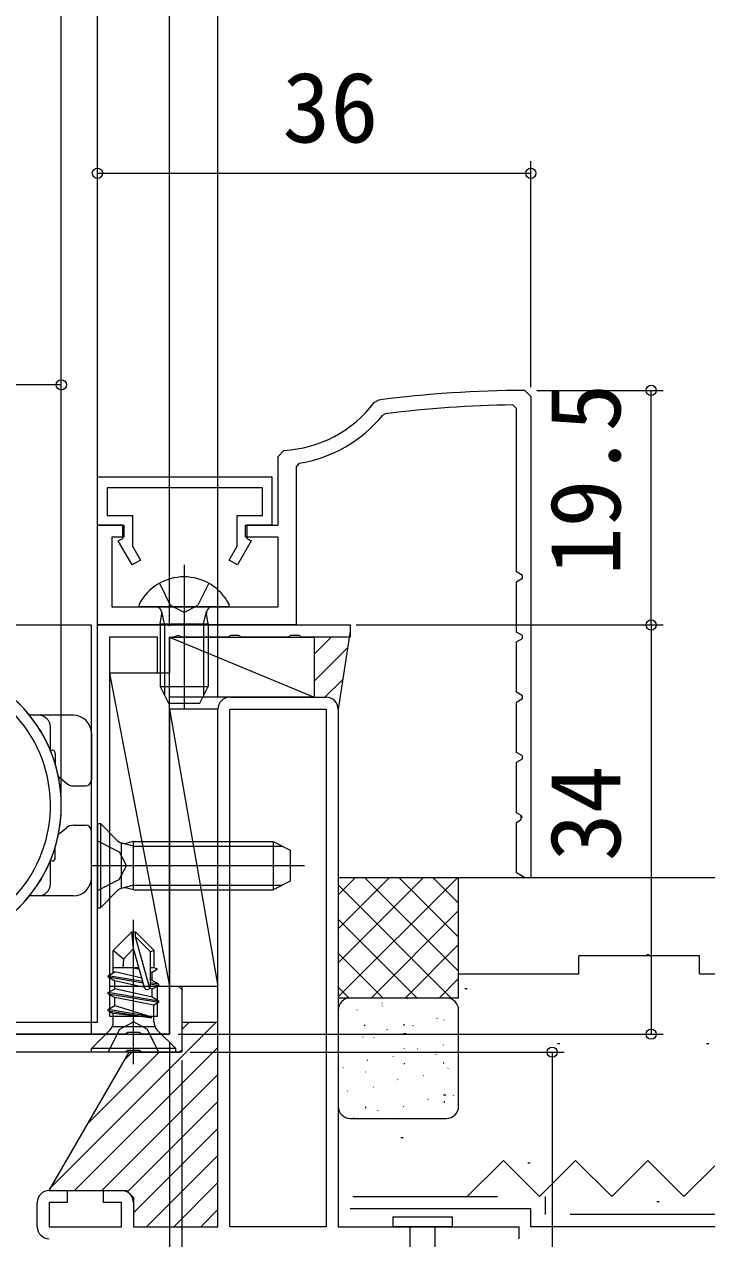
# Model space of a CAD drawing. Units: millimetres, scale not verified. Extents: x -1682 to -692, y -1188 to 424.
# Drawn here: x -894.4 to -837.1, y -220.2 to -119.3 of the extents above; entities that cross this region are included whole.
import ezdxf
from ezdxf.enums import TextEntityAlignment as Align

# ---------------------------------------------------------------- set-up
doc = ezdxf.new("R2010")
doc.units = ezdxf.units.MM
doc.header["$LTSCALE"] = 4
for name, pattern in [('CHAIN2', [12, 9, -1, 1, -1]), ('DASHED3', [4, 3, -1]), ('DOUBLE_CHAIN2', [12.8, 9, -1, 0.6, -0.6, 0.6, -1])]:
    doc.linetypes.add(name, pattern=pattern)
for name, color, linetype, lineweight in [('0-3_YKK_11', 7, 'Continuous', 9), ('0-4_YKK_11E', 4, 'Continuous', 9), ('0-5_YKK_12', 2, 'Continuous', 9), ('0-6_YKK_13', 4, 'Continuous', 9), ('0-7_YKK_D', 6, 'Continuous', 9), ('0-8_YSS_K', 3, 'Continuous', 9)]:
    doc.layers.add(name, color=color, linetype=linetype, lineweight=lineweight)
doc.styles.add('ＭＳ ゴシック', font='')
doc.styles.get('ＭＳ ゴシック').set_extended_font_data('MS Gothic')

msp = doc.modelspace()

# ---------------------------------------------------------------- linework, layer by layer
at = {"layer": '0-3_YKK_11'}
for p, q in [((-852.874, -149.721), (-852.372, -150.221)), ((-852.372, -150.221), (-852.372, -190.22)), ((-865.373, -150.721), (-865.036, -150.525)), ((-853.572, -151.231), (-853.876, -150.932)), ((-853.572, -164.816), (-853.572, -151.231)), ((-864.475, -151.664), (-864.672, -151.773)), ((-873.372, -155.208), (-872.896, -154.709)), ((-873.372, -160.92), (-873.372, -155.208)), ((-871.619, -155.782), (-871.872, -156.078)), ((-871.872, -156.078), (-871.872, -169.22)), ((-888.372, -160.92), (-888.372, -156.92)), ((-888.372, -156.92), (-873.872, -156.92)), ((-873.872, -156.92), (-873.872, -160.92)), ((-887.572, -157.82), (-887.572, -160.12)), ((-874.672, -157.82), (-887.572, -157.82)), ((-874.672, -160.12), (-874.672, -157.82)), ((-887.572, -160.12), (-885.472, -160.12)), ((-885.472, -160.12), (-885.472, -162.667)), ((-876.772, -160.12), (-874.672, -160.12)), ((-876.772, -162.667), (-876.772, -160.12)), ((-886.272, -160.92), (-888.372, -160.92)), ((-888.372, -160.92), (-886.172, -160.92)), ((-888.372, -169.22), (-888.372, -160.92)), ((-886.272, -162.02), (-886.272, -160.92)), ((-886.172, -160.92), (-886.172, -161.92)), ((-876.072, -160.92), (-873.372, -160.92)), ((-876.072, -161.92), (-876.072, -160.92)), ((-875.972, -160.92), (-875.972, -162.02)), ((-873.872, -160.92), (-875.972, -160.92)), ((-887.172, -161.92), (-887.172, -167.72)), ((-886.172, -161.92), (-887.172, -161.92)), ((-886.645, -162.236), (-886.272, -162.02)), ((-885.499, -164.22), (-886.645, -162.236)), ((-875.599, -162.236), (-876.744, -164.22)), ((-873.372, -161.92), (-876.072, -161.92)), ((-875.972, -162.02), (-875.599, -162.236)), ((-873.372, -167.72), (-873.372, -161.92)), ((-885.472, -162.667), (-884.807, -163.82)), ((-877.437, -163.82), (-876.772, -162.667)), ((-884.807, -163.82), (-885.499, -164.22)), ((-876.744, -164.22), (-877.437, -163.82)), ((-853.072, -165.105), (-853.572, -164.816)), ((-853.572, -165.624), (-853.072, -165.335)), ((-853.072, -165.335), (-853.072, -165.105)), ((-853.572, -169.816), (-853.572, -165.624)), ((-887.172, -167.72), (-873.372, -167.72)), ((-888.372, -169.22), (-867.372, -169.22)), ((-888.372, -202.22), (-888.372, -169.22)), ((-871.872, -169.22), (-888.372, -169.22)), ((-867.372, -169.22), (-867.372, -170.22)), ((-887.372, -170.22), (-887.372, -201.72)), ((-883.372, -170.22), (-887.372, -170.22)), ((-883.372, -173.22), (-883.372, -170.22)), ((-881.644, -170.091), (-882.372, -170.32)), ((-882.372, -170.32), (-882.372, -173.22)), ((-881.398, -170.22), (-881.644, -170.091)), ((-877.546, -170.22), (-881.398, -170.22)), ((-877.3, -170.091), (-877.546, -170.22)), ((-876.644, -170.091), (-877.3, -170.091)), ((-876.397, -170.22), (-876.644, -170.091)), ((-872.546, -170.22), (-876.397, -170.22)), ((-872.3, -170.091), (-872.546, -170.22)), ((-871.644, -170.091), (-872.3, -170.091)), ((-871.398, -170.22), (-871.644, -170.091)), ((-867.372, -170.22), (-871.398, -170.22)), ((-853.072, -170.105), (-853.572, -169.816)), ((-853.572, -170.624), (-853.072, -170.335)), ((-853.072, -170.335), (-853.072, -170.105)), ((-853.572, -174.816), (-853.572, -170.624)), ((-882.372, -173.22), (-883.372, -173.22)), ((-853.072, -175.105), (-853.572, -174.816)), ((-853.572, -175.624), (-853.072, -175.336)), ((-853.072, -175.336), (-853.072, -175.105)), ((-853.572, -179.816), (-853.572, -175.624)), ((-853.072, -180.105), (-853.572, -179.816)), ((-853.572, -180.624), (-853.072, -180.335)), ((-853.572, -184.816), (-853.572, -180.624)), ((-853.072, -180.335), (-853.072, -180.105)), ((-853.172, -185.047), (-853.572, -184.816)), ((-853.572, -185.624), (-853.172, -185.393)), ((-853.572, -189.816), (-853.572, -185.624)), ((-853.172, -185.393), (-853.172, -185.047)), ((-853.072, -185.22), (-853.172, -185.047)), ((-852.872, -190.22), (-853.572, -189.816)), ((-852.372, -190.22), (-852.872, -190.22)), ((-883.372, -199.22), (-882.372, -199.22)), ((-883.372, -201.72), (-883.372, -199.22)), ((-882.372, -199.22), (-882.372, -203.22)), ((-882.372, -199.22), (-881.372, -199.22)), ((-882.372, -203.22), (-882.372, -199.22)), ((-881.372, -199.22), (-881.372, -204.72)), ((-887.372, -201.72), (-883.372, -201.72)), ((-895.372, -202.22), (-888.372, -202.22)), ((-903.372, -203.22), (-882.372, -203.22)), ((-886.043, -203.22), (-902.372, -203.22)), ((-885.851, -203.077), (-886.043, -203.22)), ((-884.893, -203.077), (-885.851, -203.077)), ((-884.701, -203.22), (-884.893, -203.077)), ((-882.372, -203.22), (-884.701, -203.22)), ((-886.043, -204.72), (-902.372, -204.72)), ((-885.851, -204.577), (-886.043, -204.72)), ((-884.893, -204.577), (-885.851, -204.577)), ((-884.701, -204.72), (-884.893, -204.577)), ((-881.372, -204.72), (-884.701, -204.72))]:
    msp.add_line(p, q, dxfattribs=at)
at = {"layer": '0-3_YKK_11', "color": 5}
msp.add_line((-881.672, -199.22), (-881.372, -199.52), dxfattribs=at)
at = {"layer": '0-3_YKK_11'}
for centre, radius, start, end in [((-852.372, -249.72), 100, 90.28792, 97.27554), ((-873.372, -144.72), 10, 272.72939, 323.12247), ((-852.372, -249.72), 98.8, 90.87257, 97.03662), ((-873.372, -144.72), 11.2, 279.00505, 320.96974), ((-903.372, -184.22), 12, 269.99998, 90), ((-903.372, -184.22), 11.1, 277.76704, 90)]:
    msp.add_arc(centre, radius, start, end, dxfattribs=at)
at = {"layer": '0-4_YKK_11E'}
for p, q in [((-877.372, -175.22), (-871.973, -175.22)), ((-871.973, -175.22), (-869.372, -175.22)), ((-878.372, -219.22), (-878.372, -176.22)), ((-877.372, -176.22), (-871.973, -176.22)), ((-877.372, -219.22), (-877.372, -176.22)), ((-871.973, -176.22), (-869.372, -176.22)), ((-869.372, -176.22), (-869.372, -219.22)), ((-868.372, -176.22), (-868.372, -219.22)), ((-892.372, -216.22), (-890.872, -216.22)), ((-890.872, -216.22), (-890.872, -217.22)), ((-887.872, -216.22), (-886.372, -216.22)), ((-887.872, -217.22), (-887.872, -216.22)), ((-893.372, -219.22), (-893.372, -217.22)), ((-892.372, -217.22), (-892.372, -219.22)), ((-890.872, -217.22), (-892.372, -217.22)), ((-886.372, -217.22), (-887.872, -217.22)), ((-886.372, -219.22), (-886.372, -217.22)), ((-885.372, -217.22), (-885.372, -219.22)), ((-892.372, -219.22), (-886.372, -219.22)), ((-885.372, -219.22), (-878.372, -219.22)), ((-872.337, -219.22), (-877.372, -219.22)), ((-869.372, -219.22), (-872.337, -219.22)), ((-868.372, -219.22), (-853.372, -219.22)), ((-853.372, -219.22), (-853.372, -220.22))]:
    msp.add_line(p, q, dxfattribs=at)
for centre, start, end in [((-877.372, -176.22), 90.00002, 180), ((-869.372, -176.22), 359.99997, 90.00002), ((-892.372, -217.22), 89.9991, 180), ((-886.372, -217.22), 359.99997, 90.00002), ((-892.372, -219.22), 180.00087, 269.99998)]:
    msp.add_arc(centre, 1, start, end, dxfattribs=at)
at = {"layer": '0-5_YKK_12'}
for p, q in [((-888.872, -169.224), (-902.83, -169.224)), ((-888.872, -203.224), (-888.872, -169.224)), ((-903.372, -202.22), (-888.872, -202.22)), ((-953.371, -203.22), (-888.872, -203.22))]:
    msp.add_line(p, q, dxfattribs=at)
at = {"layer": '0-6_YKK_13', "linetype": 'CHAIN2'}
for p, q in [((-881.172, -164.22), (-881.172, -176.208)), ((-885.372, -205.72), (-885.372, -193.72))]:
    msp.add_line(p, q, dxfattribs=at)
at = {"layer": '0-6_YKK_13', "linetype": 'DASHED3'}
for p, q in [((-883.222, -165.754), (-882.317, -167.569)), ((-879.122, -165.754), (-880.027, -167.569)), ((-881.172, -168.178), (-882.317, -167.569)), ((-881.172, -168.178), (-880.027, -167.569)), ((-888.372, -187.17), (-886.557, -188.075)), ((-886.557, -188.075), (-885.948, -189.22)), ((-887.472, -204.72), (-886.517, -202.805)), ((-886.517, -202.805), (-885.372, -202.196)), ((-884.227, -202.805), (-885.372, -202.196)), ((-883.272, -204.72), (-884.227, -202.805))]:
    msp.add_line(p, q, dxfattribs=at)
at = {"layer": '0-6_YKK_13'}
for p, q in [((-877.576, -167.72), (-884.768, -167.72)), ((-883.172, -169.12), (-883.027, -168.308)), ((-882.793, -169.12), (-883.033, -168.105)), ((-879.551, -169.12), (-879.311, -168.105)), ((-879.172, -169.12), (-879.316, -168.308)), ((-883.172, -169.12), (-883.172, -174.32)), ((-883.172, -169.12), (-879.172, -169.12)), ((-882.793, -169.12), (-882.793, -175.078)), ((-879.551, -169.12), (-879.551, -175.078)), ((-879.172, -169.12), (-879.172, -174.32)), ((-882.372, -175.22), (-882.372, -170.22)), ((-882.372, -170.22), (-870.372, -170.22)), ((-882.372, -170.22), (-870.372, -175.22)), ((-870.372, -170.22), (-870.372, -175.22)), ((-887.372, -173.22), (-887.372, -199.22)), ((-882.372, -173.22), (-887.372, -173.22)), ((-887.372, -173.22), (-882.372, -199.22)), ((-882.372, -199.22), (-882.372, -173.22)), ((-883.172, -174.32), (-882.472, -175.72)), ((-883.172, -174.32), (-879.172, -174.32)), ((-879.872, -175.72), (-879.172, -174.32)), ((-870.372, -175.22), (-882.372, -175.22)), ((-882.472, -175.72), (-879.872, -175.72)), ((-882.372, -176.22), (-882.372, -199.22)), ((-878.372, -176.22), (-882.372, -176.22)), ((-882.372, -176.22), (-878.372, -199.22)), ((-878.372, -199.22), (-878.372, -176.22)), ((-890.372, -176.723), (-894.004, -176.723)), ((-892.272, -179.663), (-892.272, -177.723)), ((-888.872, -178.223), (-888.872, -181.597)), ((-892.086, -179.61), (-892.129, -179.615)), ((-891.872, -179.898), (-891.872, -180.795)), ((-888.872, -181.597), (-888.872, -182.098)), ((-891.512, -181.897), (-890.95, -182.366)), ((-890.372, -182.597), (-889.872, -182.597)), ((-889.872, -182.597), (-889.373, -182.598)), ((-891.512, -186.548), (-890.95, -186.079)), ((-890.372, -185.848), (-889.872, -185.848)), ((-889.872, -185.848), (-889.373, -185.848)), ((-888.872, -186.848), (-888.872, -186.348)), ((-888.372, -185.72), (-888.122, -185.72)), ((-888.372, -185.72), (-888.372, -192.72)), ((-888.122, -185.72), (-888.122, -192.72)), ((-888.122, -185.72), (-886.692, -187.15)), ((-891.872, -188.548), (-891.872, -187.65)), ((-888.872, -190.223), (-888.872, -186.848)), ((-886.372, -191.095), (-886.372, -187.345)), ((-885.372, -187.599), (-886.322, -187.36)), ((-885.372, -187.22), (-885.932, -187.36)), ((-885.372, -191.22), (-885.372, -187.22)), ((-885.372, -187.22), (-873.772, -187.22)), ((-885.372, -187.599), (-873.014, -187.599)), ((-873.772, -187.22), (-872.372, -187.92)), ((-873.772, -187.22), (-873.772, -191.22)), ((-872.372, -187.92), (-872.372, -190.52)), ((-892.272, -190.723), (-892.272, -188.782)), ((-892.086, -188.835), (-892.129, -188.83)), ((-871.185, -189.22), (-888.872, -189.22)), ((-872.372, -190.52), (-873.772, -191.22)), ((-890.372, -191.723), (-894.004, -191.723)), ((-888.122, -192.72), (-886.692, -191.29)), ((-885.372, -190.841), (-886.322, -191.08)), ((-885.372, -191.22), (-885.932, -191.08)), ((-885.372, -190.841), (-873.014, -190.841)), ((-885.372, -191.22), (-873.772, -191.22)), ((-888.372, -192.72), (-888.122, -192.72)), ((-885.522, -194.72), (-887.072, -196.27)), ((-885.372, -196.091), (-885.522, -194.72)), ((-885.522, -194.72), (-885.222, -194.72)), ((-885.372, -196.091), (-885.372, -194.72)), ((-885.222, -194.72), (-883.672, -196.27)), ((-885.222, -195.144), (-885.222, -194.72)), ((-884.021, -199.419), (-885.222, -195.144)), ((-883.972, -196.394), (-885.222, -195.144)), ((-886.2, -197.001), (-887.072, -196.27)), ((-887.072, -198.139), (-887.072, -196.27)), ((-885.372, -196.091), (-886.2, -197.001)), ((-884.461, -199.334), (-885.372, -196.091)), ((-883.672, -196.27), (-883.972, -196.394)), ((-883.972, -199.272), (-883.972, -196.394)), ((-883.672, -197.72), (-883.672, -196.27)), ((-884.916, -197.72), (-887.072, -197.72)), ((-886.2, -197.001), (-886.272, -197.72)), ((-884.88, -197.849), (-885.45, -197.72)), ((-883.672, -197.72), (-883.972, -197.72)), ((-883.372, -197.828), (-883.672, -197.72)), ((-887.472, -198.37), (-886.922, -198.052)), ((-887.472, -198.47), (-887.472, -198.37)), ((-884.597, -198.849), (-887.472, -198.37)), ((-887.472, -198.47), (-886.922, -198.787)), ((-887.472, -198.47), (-884.568, -198.954)), ((-884.679, -198.559), (-886.922, -198.052)), ((-884.458, -199.344), (-886.922, -198.787)), ((-886.922, -199.452), (-886.922, -198.787)), ((-883.822, -198.087), (-883.972, -198.054)), ((-883.822, -198.752), (-883.972, -198.719)), ((-883.372, -197.828), (-883.822, -198.087)), ((-883.822, -198.752), (-883.822, -198.087)), ((-883.272, -199.07), (-883.822, -198.752)), ((-887.472, -199.77), (-886.922, -199.452)), ((-887.472, -199.87), (-887.472, -199.77)), ((-883.272, -200.47), (-887.472, -199.77)), ((-887.372, -199.22), (-882.372, -199.22)), ((-883.822, -200.152), (-886.922, -199.452)), ((-883.822, -199.487), (-884.037, -199.439)), ((-883.272, -199.07), (-883.972, -198.953)), ((-883.972, -199.053), (-883.272, -199.17)), ((-883.272, -199.17), (-883.822, -199.487)), ((-883.822, -200.152), (-883.822, -199.487)), ((-883.272, -199.17), (-883.272, -199.07)), ((-882.372, -199.22), (-878.372, -199.22)), ((-887.472, -199.87), (-886.922, -200.187)), ((-887.472, -199.87), (-883.272, -200.57)), ((-883.692, -200.812), (-886.922, -200.187)), ((-886.922, -200.852), (-886.922, -200.187)), ((-883.272, -200.47), (-883.822, -200.152)), ((-883.272, -200.57), (-883.692, -200.812)), ((-883.692, -202.186), (-883.692, -200.812)), ((-883.272, -200.57), (-883.272, -200.47)), ((-883.872, -201.77), (-887.472, -201.17)), ((-887.472, -201.27), (-887.052, -201.512)), ((-887.472, -201.27), (-883.872, -201.87)), ((-883.872, -201.87), (-887.052, -201.512)), ((-887.052, -202.186), (-887.052, -201.512)), ((-886.922, -200.852), (-883.872, -201.77)), ((-883.872, -201.87), (-883.872, -201.77)), ((-888.872, -204.42), (-887.345, -202.893)), ((-881.872, -204.42), (-883.399, -202.893)), ((-881.872, -204.42), (-888.872, -204.42)), ((-888.872, -204.72), (-888.872, -204.42)), ((-881.872, -204.72), (-888.872, -204.72)), ((-881.872, -204.72), (-881.872, -204.42))]:
    msp.add_line(p, q, dxfattribs=at)
at = {"layer": '0-6_YKK_13', "linetype": 'DOUBLE_CHAIN2'}
msp.add_line((-883.602, -202.6), (-887.142, -202.6), dxfattribs=at)
at = {"layer": '0-6_YKK_13'}
for points in [[(-892.272, -179.674), (-892.234, -179.642), (-892.129, -179.615)], [(-892.272, -188.771), (-892.234, -188.803), (-892.129, -188.83)], [(-887.472, -201.27), (-887.472, -201.17), (-886.922, -200.852)]]:
    msp.add_lwpolyline(points, dxfattribs=at)
at = {"layer": '0-6_YKK_13', "linetype": 'DASHED3'}
msp.add_lwpolyline([(-888.372, -191.27), (-886.557, -190.365), (-885.948, -189.22)], dxfattribs=at)
at = {"layer": '0-6_YKK_13'}
for centre, radius, start, end in [((-881.172, -169.42), 4.2, 27.28096, 152.71902), ((-884.768, -167.566), 0.154, 152.71902, 270), ((-877.576, -167.566), 0.154, 270, 27.28096), ((-883.52, -168.22), 0.5, 349.90904, 90), ((-878.824, -168.22), 0.5, 90, 190.09094), ((-903.372, -184.22), 12, 270, 90), ((-893.272, -177.723), 1, 0, 90), ((-890.372, -178.223), 1.5, 0, 90), ((-892.172, -179.898), 0.3, 0, 73.44794), ((-890.872, -181.129), 1, 180, 180.0121), ((-890.872, -181.129), 1, 221.52106, 230.19443), ((-890.31, -181.598), 1, 230.19443, 266.4425), ((-889.372, -182.098), 0.5, 270, 0), ((-890.872, -187.316), 1, 129.80556, 138.47893), ((-890.31, -186.848), 1, 93.55748, 129.80556), ((-889.372, -186.348), 0.5, 0, 90), ((-890.872, -187.316), 1, 179.98788, 180), ((-886.127, -186.584), 0.8, 225, 284.03624), ((-892.172, -188.548), 0.3, 286.55205, 0), ((-893.272, -190.723), 1, 270, 0), ((-890.372, -190.223), 1.5, 270, 0), ((-886.127, -191.856), 0.8, 75.96375, 135), ((-884.22, -199.272), 0.248, 194.47066, 0), ((-888.052, -202.186), 1, 314.99998, 0), ((-882.692, -202.186), 1, 180, 225)]:
    msp.add_arc(centre, radius, start, end, dxfattribs=at)
at = {"layer": '0-7_YKK_D'}
for p, q in [((-878.372, -175.22), (-878.373, -81.015)), ((-882.372, -169.32), (-882.373, -93.015)), ((-882.372, -169.32), (-882.372, -93.015)), ((-878.372, -175.22), (-878.372, -93.015)), ((-891.372, -183.12), (-891.372, -105.02)), ((-891.372, -183.12), (-891.372, -105.02)), ((-888.372, -168.72), (-888.372, -105.02)), ((-888.371, -168.688), (-888.371, -105.02)), ((-882.372, -169.32), (-882.372, -105.02)), ((-888.372, -156.22), (-888.372, -130.684)), ((-852.372, -149.451), (-852.372, -130.684)), ((-888.372, -131.684), (-852.372, -131.684)), ((-891.372, -183.22), (-891.372, -148.27)), ((-891.372, -149.27), (-923.372, -149.27)), ((-851.874, -149.721), (-841.372, -149.721)), ((-842.372, -169.22), (-842.372, -149.721)), ((-866.872, -169.22), (-841.372, -169.22)), ((-866.872, -169.22), (-841.372, -169.22)), ((-842.372, -169.22), (-842.372, -203.22)), ((-881.672, -203.22), (-841.372, -203.22)), ((-882.372, -203.92), (-882.372, -232.372)), ((-880.672, -204.72), (-849.596, -204.72)), ((-850.596, -204.72), (-850.596, -279.72)), ((-881.372, -205.42), (-881.371, -327.716)), ((-881.372, -205.422), (-881.372, -244.22)), ((-881.372, -205.422), (-881.372, -244.22))]:
    msp.add_line(p, q, dxfattribs=at)
for centre in [(-888.372, -131.684), (-852.372, -131.684), (-891.372, -149.27), (-842.372, -149.721), (-842.372, -169.22), (-842.372, -169.22), (-842.372, -203.22), (-850.596, -204.72)]:
    msp.add_circle(centre, 0.425, dxfattribs=at)
at = {"layer": '0-8_YSS_K'}
for p, q in [((-870.372, -171.633), (-868.959, -170.22)), ((-867.372, -169.72), (-868.372, -176.22)), ((-870.372, -173.878), (-867.582, -171.089)), ((-869.469, -175.22), (-867.991, -173.742)), ((-861.303, -190.22), (-868.403, -197.319)), ((-866.96, -190.22), (-868.371, -191.631)), ((-864.132, -190.22), (-868.371, -194.459)), ((-858.475, -190.22), (-868.371, -200.116)), ((-858.371, -190.22), (-868.371, -190.22)), ((-866.147, -190.22), (-858.371, -197.995)), ((-863.318, -190.22), (-858.371, -195.167)), ((-860.49, -190.22), (-858.371, -192.339)), ((-858.371, -200.22), (-858.371, -190.22)), ((-858.371, -198.22), (-858.371, -190.22)), ((-837.098, -190.22), (-858.371, -190.22)), ((-868.371, -190.824), (-858.975, -200.22)), ((-868.371, -193.652), (-861.803, -200.22)), ((-858.371, -192.944), (-865.647, -200.22)), ((-858.371, -195.773), (-862.818, -200.22)), ((-868.371, -196.481), (-864.632, -200.22)), ((-848.371, -198.22), (-848.371, -196.72)), ((-842.734, -196.594), (-842.534, -196.594)), ((-858.371, -198.601), (-859.99, -200.22)), ((-858.371, -198.22), (-848.371, -198.22)), ((-838.371, -198.22), (-837.098, -198.22)), ((-868.371, -199.309), (-867.46, -200.22)), ((-857.863, -199.416), (-857.663, -199.416)), ((-858.371, -200.22), (-868.371, -200.22)), ((-859.371, -200.22), (-867.37, -200.22)), ((-864.734, -200.654), (-864.731, -200.644)), ((-862.667, -200.291), (-862.64, -200.249)), ((-868.37, -201.22), (-868.37, -209.22)), ((-866.825, -201.234), (-866.798, -201.192)), ((-864.697, -200.907), (-864.67, -200.865)), ((-862.107, -201.181), (-862.104, -201.171)), ((-858.371, -209.22), (-858.371, -201.22)), ((-892.185, -215.897), (-878.508, -202.22)), ((-881.372, -202.839), (-880.753, -202.22)), ((-881.372, -202.22), (-881.372, -204.539)), ((-881.372, -202.22), (-878.372, -202.22)), ((-878.372, -219.22), (-878.372, -202.22)), ((-867.945, -202.619), (-867.943, -202.609)), ((-866.163, -202.543), (-866.164, -202.444)), ((-864.309, -202.849), (-864.282, -202.807)), ((-862.896, -202.496), (-862.898, -202.396)), ((-862.181, -202.523), (-862.154, -202.481)), ((-860.151, -201.907), (-860.124, -201.865)), ((-859.559, -202.048), (-859.557, -202.039)), ((-866.339, -203.465), (-866.312, -203.423)), ((-865.398, -203.487), (-865.396, -203.477)), ((-862.936, -203.179), (-862.736, -203.179)), ((-892.372, -216.22), (-885.732, -204.72)), ((-890.263, -216.22), (-878.372, -204.329)), ((-889.119, -210.585), (-883.253, -204.72)), ((-886.052, -205.273), (-885.498, -204.72)), ((-885.732, -204.72), (-881.542, -204.72)), ((-881.372, -204.539), (-881.542, -204.72)), ((-862.863, -204.403), (-862.86, -204.393)), ((-861.793, -204.465), (-861.766, -204.423)), ((-859.665, -204.138), (-859.638, -204.096)), ((-850.151, -204.011), (-849.951, -204.011)), ((-837.789, -204.011), (-837.589, -204.011)), ((-865.952, -205.407), (-865.925, -205.365)), ((-863.823, -205.081), (-863.796, -205.039)), ((-862.852, -205.721), (-862.853, -205.621)), ((-860.236, -204.93), (-860.233, -204.92)), ((-859.585, -205.673), (-859.586, -205.573)), ((-888.018, -216.22), (-878.372, -206.574)), ((-867.982, -206.023), (-867.955, -205.981)), ((-866.075, -206.368), (-866.072, -206.359)), ((-861.307, -206.696), (-861.28, -206.654)), ((-859.277, -206.08), (-859.25, -206.038)), ((-865.466, -207.639), (-865.439, -207.597)), ((-863.527, -207.236), (-863.525, -207.226)), ((-863.436, -207.023), (-863.409, -206.981)), ((-885.865, -216.312), (-878.372, -208.819)), ((-867.594, -207.966), (-867.567, -207.923)), ((-860.992, -208.153), (-860.989, -208.143)), ((-860.92, -208.638), (-860.893, -208.596)), ((-859.634, -208.274), (-859.434, -208.274)), ((-859.54, -208.898), (-859.541, -208.798)), ((-858.791, -208.312), (-858.764, -208.27)), ((-866.831, -209.591), (-866.828, -209.581)), ((-866.068, -209.363), (-866.07, -209.263)), ((-865.078, -209.581), (-865.051, -209.539)), ((-862.95, -209.255), (-862.923, -209.212)), ((-867.37, -210.22), (-859.371, -210.22)), ((-867.108, -210.197), (-867.081, -210.155)), ((-864.203, -210.118), (-864.201, -210.108)), ((-885.372, -218.064), (-878.372, -211.064)), ((-863.178, -211.818), (-862.978, -211.818)), ((-884.283, -219.22), (-878.372, -213.309)), ((-857.652, -216.718), (-854.652, -213.718)), ((-854.652, -213.718), (-851.652, -216.718)), ((-852.623, -213.901), (-852.424, -213.901)), ((-851.652, -216.718), (-848.652, -213.718)), ((-848.652, -213.718), (-845.652, -216.718)), ((-845.652, -216.718), (-842.652, -213.718)), ((-842.652, -213.718), (-839.652, -216.718)), ((-839.652, -216.718), (-837.098, -214.164)), ((-882.038, -219.22), (-878.372, -215.554)), ((-892.372, -216.22), (-885.958, -216.22)), ((-885.958, -216.22), (-885.372, -216.806)), ((-885.372, -216.806), (-885.372, -219.22)), ((-879.793, -219.22), (-878.372, -217.799)), ((-867.376, -217.72), (-852.376, -217.72)), ((-841.917, -217.133), (-841.717, -217.133)), ((-863.839, -218.397), (-863.839, -219.22)), ((-863.839, -218.397), (-858.904, -218.397)), ((-858.904, -218.397), (-858.904, -219.22)), ((-885.372, -219.22), (-878.372, -219.22)), ((-858.904, -219.22), (-863.839, -219.22)), ((-862.422, -219.22), (-862.422, -240.301)), ((-860.322, -240.301), (-860.322, -219.22))]:
    msp.add_line(p, q, dxfattribs=at)
at = {"layer": '0-8_YSS_K', "linetype": 'DASHED3'}
for p, q in [((-867.149, -216.718), (-851.149, -216.718)), ((-851.149, -218.218), (-851.149, -216.718)), ((-837.098, -218.218), (-851.149, -218.218))]:
    msp.add_line(p, q, dxfattribs=at)
at = {"layer": '0-8_YSS_K'}
for points in [[(-838.371, -198.22), (-838.371, -196.72), (-848.371, -196.72)], [(-837.098, -219.22), (-852.376, -219.22), (-852.376, -217.72)]]:
    msp.add_lwpolyline(points, dxfattribs=at)
for centre, start, end in [((-867.37, -201.22), 90, 180), ((-859.371, -201.22), 0, 90), ((-867.37, -209.22), 180, 270), ((-859.371, -209.22), 270, 0)]:
    msp.add_arc(centre, 1, start, end, dxfattribs=at)

# ---------------------------------------------------------------- texts
at = {"layer": '0-7_YKK_D', "color": 4, "style": 'ＭＳ ゴシック'}
msp.add_text('36', height=5.865, dxfattribs=at).set_placement((-873.012, -130.884), align=Align.BOTTOM_LEFT)
for s, p in [('19.5', (-843.172, -165.111)), ('34', (-843.172, -188.86))]:
    msp.add_text(s, height=5.865, rotation=90, dxfattribs=at).set_placement(p, align=Align.BOTTOM_LEFT)

doc.saveas('drawing.dxf')
